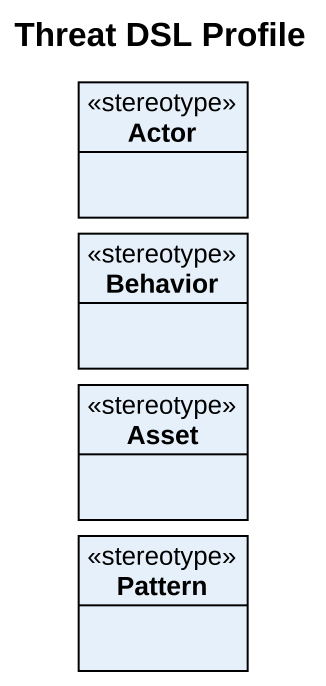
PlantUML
@startuml
title Threat DSL Profile
hide circle
hide empty members
class "Actor" as Actor_ <<stereotype>>
class Behavior <<stereotype>>
class Asset <<stereotype>>
class Pattern <<stereotype>>
@enduml
